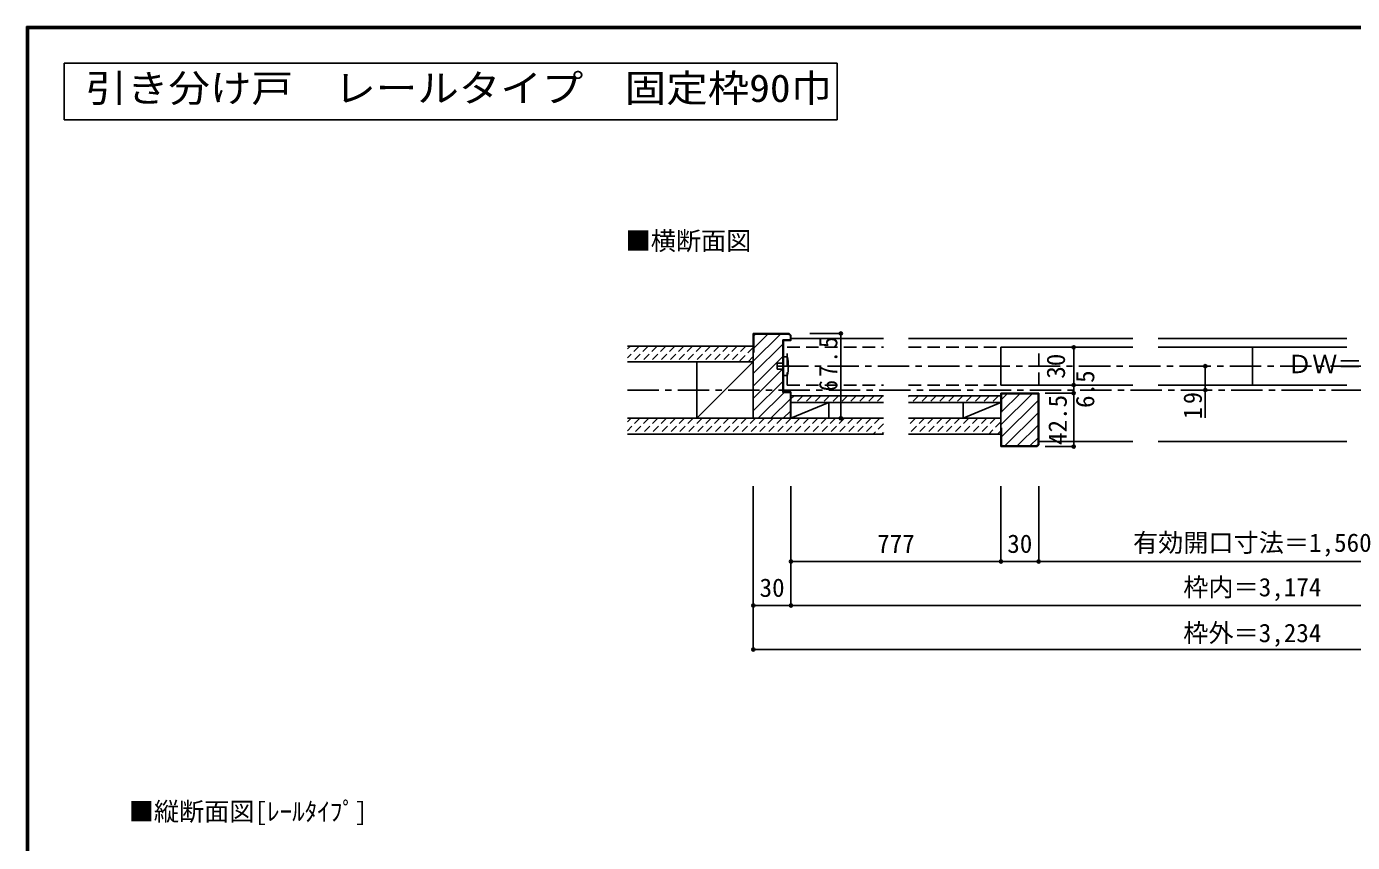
# Model space of a CAD drawing. Units: millimetres at full size, sheet at 1:5; details may follow other scales. Extents: x -973 to 977, y -718 to 696.
# Drawn here: x -973 to 81, y 46 to 696 of the extents above; entities that cross this region are included whole.
import ezdxf
from ezdxf.enums import TextEntityAlignment as Align

# ---------------------------------------------------------------- set-up
doc = ezdxf.new("R2010")
doc.units = ezdxf.units.MM
doc.header["$LTSCALE"] = 5
doc.header["$PDMODE"] = 32
doc.header["$PDSIZE"] = 2.5
for name, pattern in [('CHAIN1', [8, 5, -1, 1, -1]), ('DASHED1', [1.8, 1.2, -0.6]), ('DASHED2', [3, 2, -1])]:
    doc.linetypes.add(name, pattern=pattern)
for name, color, linetype in [('0-1_通り芯', 4, 'CHAIN1'), ('0-2_柱', 3, 'Continuous'), ('0-3_仕上げ', 2, 'Continuous'), ('0-4_枠', 3, 'Continuous'), ('0-6_扉', 6, 'Continuous'), ('0-7_金物', 7, 'Continuous'), ('0-A_文字', 7, 'Continuous'), ('0-B_寸法', 7, 'Continuous'), ('0-C_ハッチ', 4, 'DASHED1'), ('F-1_枠', 6, 'Continuous')]:
    doc.layers.add(name, color=color, linetype=linetype)
doc.styles.add('ＭＳ ゴシック', font='')
doc.styles.get('ＭＳ ゴシック').set_extended_font_data('MS Gothic')

msp = doc.modelspace()

# ---------------------------------------------------------------- linework, layer by layer
at = {"layer": '0-1_通り芯'}
for p, q in [((-376.347, 425.5), (379.653, 425.5)), ((-495.347, 406.5), (498.653, 406.5))]:
    msp.add_line(p, q, dxfattribs=at)
at = {"layer": '0-2_柱'}
for p, q in [((-440.347, 384), (-440.347, 429)), ((-395.347, 384), (-395.347, 429)), ((-335.347, 384), (-335.347, 396.5)), ((-228.347, 396.5), (-228.347, 384))]:
    msp.add_line(p, q, dxfattribs=at)
at = {"layer": '0-2_柱', "color": 7}
for p, q in [((-440.347, 384), (-395.347, 429)), ((-335.347, 396.5), (-365.347, 384)), ((-198.347, 396.5), (-228.347, 384))]:
    msp.add_line(p, q, dxfattribs=at)
at = {"layer": '0-3_仕上げ'}
for p, q in [((-495.347, 441.5), (-395.347, 441.5)), ((-495.347, 429), (-395.347, 429)), ((-365.347, 402), (-291.847, 402)), ((-271.847, 402), (-198.347, 402)), ((-365.347, 396.5), (-291.847, 396.5)), ((-271.847, 396.5), (-198.347, 396.5)), ((-495.347, 384), (-291.847, 384)), ((-271.847, 384), (-198.347, 384)), ((-495.347, 371.5), (-291.847, 371.5)), ((-271.847, 371.5), (-198.347, 371.5))]:
    msp.add_line(p, q, dxfattribs=at)
at = {"layer": '0-4_枠'}
for p, q in [((-366.761, 451.5), (-395.347, 451.5)), ((-395.347, 384), (-395.347, 451.5)), ((-394.847, 436.5), (-394.847, 451)), ((-366.968, 451), (-394.847, 451)), ((-371.847, 446.5), (-371.847, 404.5)), ((-365.847, 446.5), (-371.847, 446.5)), ((-371.347, 446), (-371.347, 405)), ((-365.847, 449.879), (-366.968, 451)), ((-366.761, 451.5), (-365.347, 450.086)), ((-365.847, 449.879), (-365.847, 446.5)), ((-394.847, 436.5), (-395.347, 436.5)), ((-371.847, 404.5), (-365.847, 404.5)), ((-371.347, 405), (-365.347, 405)), ((-365.847, 384), (-365.847, 404.5)), ((-365.347, 384), (-365.347, 405)), ((-198.347, 404), (-168.347, 404)), ((-198.347, 404), (-198.347, 361.5)), ((-197.847, 389), (-197.847, 403.5)), ((-197.847, 403.5), (-168.847, 403.5)), ((-168.847, 403.5), (-168.847, 363.121)), ((-168.347, 362.914), (-168.347, 404)), ((-395.347, 384), (-365.347, 384)), ((-197.847, 389), (-198.347, 389)), ((-197.847, 376.5), (-198.347, 376.5)), ((-197.847, 376.5), (-197.847, 362)), ((-169.761, 361.5), (-198.347, 361.5)), ((-197.847, 362), (-169.968, 362)), ((-169.968, 362), (-168.847, 363.121)), ((-169.761, 361.5), (-168.347, 362.914))]:
    msp.add_line(p, q, dxfattribs=at)
at = {"layer": '0-4_枠', "color": 4}
for p, q in [((-365.347, 447.5), (-291.847, 447.5)), ((-271.847, 447.5), (-93.347, 447.5)), ((-73.347, 447.5), (76.653, 447.5)), ((-168.347, 365.5), (-93.347, 365.5)), ((-73.347, 365.5), (76.653, 365.5))]:
    msp.add_line(p, q, dxfattribs=at)
at = {"layer": '0-4_枠'}
msp.add_lwpolyline([(-365.347, 450.086), (-365.347, 446), (-371.347, 446)], dxfattribs=at)
at = {"layer": '0-6_扉', "color": 2, "linetype": 'DASHED2'}
for p, q in [((-368.347, 410.5), (-368.347, 440.5)), ((-368.347, 440.5), (-291.847, 440.5)), ((-271.847, 440.5), (-198.347, 440.5)), ((-168.347, 410.5), (-168.347, 440.5)), ((-368.347, 410.5), (-291.847, 410.5)), ((-271.847, 410.5), (-198.347, 410.5))]:
    msp.add_line(p, q, dxfattribs=at)
at = {"layer": '0-6_扉'}
for p, q in [((-198.347, 410.5), (-198.347, 440.5)), ((-198.347, 440.5), (-93.347, 440.5)), ((-73.347, 440.5), (76.653, 440.5)), ((1.653, 410.5), (1.653, 440.5)), ((-198.347, 410.5), (-93.347, 410.5)), ((-73.347, 410.5), (76.653, 410.5))]:
    msp.add_line(p, q, dxfattribs=at)
at = {"layer": '0-7_金物'}
for p, q in [((-371.347, 418), (-371.347, 433)), ((-368.347, 433), (-371.347, 433)), ((-376.347, 423), (-376.347, 428)), ((-371.347, 428), (-376.347, 428)), ((-371.347, 423), (-376.347, 423)), ((-368.347, 418), (-371.347, 418))]:
    msp.add_line(p, q, dxfattribs=at)
msp.add_arc((-398.798, 425.5), 31.361, 346.16371, 13.83632, dxfattribs=at)
at = {"layer": '0-A_文字', "color": 3}
for p, q in [((-943.333, 621.667), (-943.333, 666.667)), ((-943.333, 666.667), (-328.571, 666.667)), ((-328.571, 621.667), (-328.571, 666.667)), ((-943.333, 621.667), (-328.571, 621.667))]:
    msp.add_line(p, q, dxfattribs=at)
at = {"layer": '0-B_寸法', "color": 4}
for p, q in [((-325.751, 451.5), (-350.347, 451.5)), ((-325.751, 384), (-325.751, 451.5)), ((-162.689, 440.5), (-140.509, 440.5)), ((-140.509, 440.5), (-140.509, 361.5)), ((-35.847, 384.5), (-35.847, 425.5)), ((-163.283, 410.5), (-140.509, 410.5)), ((-140.509, 404), (-163.283, 404)), ((-325.751, 384), (-350.347, 384)), ((-140.509, 361.5), (-163.283, 361.5)), ((-395.347, 330), (-395.347, 200)), ((-365.347, 330), (-365.347, 235)), ((-198.347, 270), (-198.347, 330)), ((-168.347, 270), (-168.347, 330)), ((-365.347, 270), (368.653, 270)), ((-395.347, 235), (398.653, 235)), ((398.653, 200), (-395.347, 200))]:
    msp.add_line(p, q, dxfattribs=at)
at = {"layer": '0-B_寸法'}
for p in [(-325.751, 451.5), (-140.509, 440.5), (-35.847, 425.5), (-140.509, 410.5), (-140.509, 404), (-35.847, 406.5), (-325.751, 384), (-140.509, 361.5), (-365.347, 270), (-198.347, 270), (-168.347, 270), (-395.347, 235), (-365.347, 235), (-395.347, 200)]:
    msp.add_point(p, dxfattribs=at)
at = {"layer": '0-C_ハッチ', "linetype": 'Continuous'}
for p, q in [((-373.82, 451), (-395.347, 429.473)), ((-371.847, 443.074), (-395.347, 419.574)), ((-393.619, 451), (-394.847, 449.772)), ((-383.72, 451), (-394.847, 439.873)), ((-371.847, 433.174), (-395.347, 409.674)), ((-371.847, 423.275), (-395.347, 399.775)), ((-371.847, 413.375), (-395.347, 389.875)), ((-370.823, 404.5), (-391.323, 384)), ((-173.541, 403.5), (-198.347, 378.695)), ((-193.34, 403.5), (-197.847, 398.993)), ((-183.441, 403.5), (-197.847, 389.094)), ((-365.847, 399.576), (-381.423, 384)), ((-168.847, 398.295), (-197.847, 369.295)), ((-365.847, 389.677), (-371.524, 384)), ((-168.847, 388.396), (-195.242, 362)), ((-168.847, 378.496), (-185.343, 362)), ((-168.847, 368.597), (-175.443, 362))]:
    msp.add_line(p, q, dxfattribs=at)
at = {"layer": '0-C_ハッチ'}
for p, q in [((-493.094, 441.5), (-495.347, 439.247)), ((-486.023, 441.5), (-495.347, 432.176)), ((-478.952, 441.5), (-491.452, 429)), ((-471.881, 441.5), (-484.381, 429)), ((-464.81, 441.5), (-477.31, 429)), ((-457.738, 441.5), (-470.238, 429)), ((-450.667, 441.5), (-463.167, 429)), ((-443.596, 441.5), (-456.096, 429)), ((-436.525, 441.5), (-449.025, 429)), ((-429.454, 441.5), (-441.954, 429)), ((-422.383, 441.5), (-434.883, 429)), ((-415.312, 441.5), (-427.812, 429)), ((-408.241, 441.5), (-420.741, 429)), ((-401.17, 441.5), (-413.67, 429)), ((-395.347, 440.252), (-406.599, 429)), ((-395.347, 433.181), (-399.528, 429)), ((-362.928, 402), (-365.347, 399.581)), ((-355.856, 402), (-361.356, 396.5)), ((-348.785, 402), (-354.285, 396.5)), ((-341.714, 402), (-347.214, 396.5)), ((-334.643, 402), (-340.143, 396.5)), ((-327.572, 402), (-333.072, 396.5)), ((-320.501, 402), (-326.001, 396.5)), ((-313.43, 402), (-318.93, 396.5)), ((-306.359, 402), (-311.859, 396.5)), ((-299.288, 402), (-304.788, 396.5)), ((-292.217, 402), (-297.717, 396.5)), ((-271.004, 402), (-271.847, 401.157)), ((-263.933, 402), (-269.433, 396.5)), ((-256.862, 402), (-262.362, 396.5)), ((-249.79, 402), (-255.29, 396.5)), ((-242.719, 402), (-248.219, 396.5)), ((-235.648, 402), (-241.148, 396.5)), ((-228.577, 402), (-234.077, 396.5)), ((-221.506, 402), (-227.006, 396.5)), ((-214.435, 402), (-219.935, 396.5)), ((-207.364, 402), (-212.864, 396.5)), ((-200.293, 402), (-205.793, 396.5)), ((-198.347, 396.875), (-198.722, 396.5)), ((-492.565, 384), (-495.347, 381.218)), ((-485.493, 384), (-495.347, 374.147)), ((-478.422, 384), (-490.922, 371.5)), ((-471.351, 384), (-483.851, 371.5)), ((-464.28, 384), (-476.78, 371.5)), ((-457.209, 384), (-469.709, 371.5)), ((-450.138, 384), (-462.638, 371.5)), ((-443.067, 384), (-455.567, 371.5)), ((-435.996, 384), (-448.496, 371.5)), ((-428.925, 384), (-441.425, 371.5)), ((-421.854, 384), (-434.354, 371.5)), ((-414.783, 384), (-427.283, 371.5)), ((-407.712, 384), (-420.212, 371.5)), ((-400.641, 384), (-413.141, 371.5)), ((-393.57, 384), (-406.07, 371.5)), ((-386.499, 384), (-398.999, 371.5)), ((-379.427, 384), (-391.927, 371.5)), ((-372.356, 384), (-384.856, 371.5)), ((-365.285, 384), (-377.785, 371.5)), ((-358.214, 384), (-370.714, 371.5)), ((-351.143, 384), (-363.643, 371.5)), ((-344.072, 384), (-356.572, 371.5)), ((-337.001, 384), (-349.501, 371.5)), ((-329.93, 384), (-342.43, 371.5)), ((-322.859, 384), (-335.359, 371.5)), ((-315.788, 384), (-328.288, 371.5)), ((-308.717, 384), (-321.217, 371.5)), ((-301.646, 384), (-314.146, 371.5)), ((-294.575, 384), (-307.075, 371.5)), ((-291.847, 379.657), (-300.004, 371.5)), ((-266.29, 384), (-271.847, 378.443)), ((-259.219, 384), (-271.719, 371.5)), ((-252.148, 384), (-264.648, 371.5)), ((-245.077, 384), (-257.577, 371.5)), ((-238.006, 384), (-250.506, 371.5)), ((-230.935, 384), (-243.435, 371.5)), ((-223.864, 384), (-236.364, 371.5)), ((-216.793, 384), (-229.293, 371.5)), ((-209.722, 384), (-222.222, 371.5)), ((-202.651, 384), (-215.151, 371.5)), ((-198.347, 381.233), (-208.08, 371.5)), ((-291.847, 372.586), (-292.933, 371.5)), ((-198.347, 374.162), (-201.009, 371.5))]:
    msp.add_line(p, q, dxfattribs=at)
at = {"layer": 'F-1_枠'}
for p, q in [((-973.347, 695.833), (-973.347, -700.833)), ((-973.347, 695.833), (976.653, 695.833)), ((-973.347, 695), (976.653, 695)), ((-973.347, 694.167), (976.653, 694.167)), ((-972.514, 695.833), (-972.514, -700.833)), ((-971.68, 695.833), (-971.68, -700.833))]:
    msp.add_line(p, q, dxfattribs=at)

# ---------------------------------------------------------------- texts
at = {"layer": '0-A_文字', "color": 3, "style": 'ＭＳ ゴシック', "width": 1.1}
msp.add_text('引き分け戸\u3000レールタイプ\u3000固定枠90巾', height=21.99, dxfattribs=at).set_placement((-926.458, 629.167), align=Align.BOTTOM_LEFT)
at = {"layer": '0-A_文字', "style": 'ＭＳ ゴシック'}
for s, p in [('■横断面図', (-496.897, 513.5)), ('■縦断面図[ﾚｰﾙﾀｲﾌﾟ]', (-892.042, 59.319))]:
    msp.add_text(s, height=14.66, dxfattribs=at).set_placement(p, align=Align.BOTTOM_LEFT)
at = {"layer": '0-B_寸法', "style": 'ＭＳ ゴシック'}
for s, p in [('30', (-143.009, 415.5)), ('6.5', (-119.75, 392.25)), ('42.5', (-141.613, 362.75))]:
    msp.add_text(s, height=14.66, rotation=90, dxfattribs=at).set_placement(p, align=Align.BOTTOM_LEFT)
for s, p in [('ＤＷ＝810', (29.164, 415.5)), ('777', (-296.847, 272.5)), ('30', (-193.347, 272.5)), ('有効開口寸法＝1,560', (-93.347, 273.31)), ('30', (-390.347, 237.5)), ('枠内＝3,174', (-53.347, 237.911)), ('枠外＝3,234', (-53.347, 201.458))]:
    msp.add_text(s, height=14.66, dxfattribs=at).set_placement(p, align=Align.BOTTOM_LEFT)
at = {"layer": '0-B_寸法', "char_height": 14.66, "attachment_point": 7, "rotation": 90, "style": 'ＭＳ ゴシック'}
for s, insert in [('\\T1.28;\\W0.9;67.5', (-328.251, 405.515)), ('\\T1.27;\\W0.95;19', (-38.347, 383.375))]:
    msp.add_mtext(s, dxfattribs=dict(at, insert=insert))

doc.saveas('drawing.dxf')
